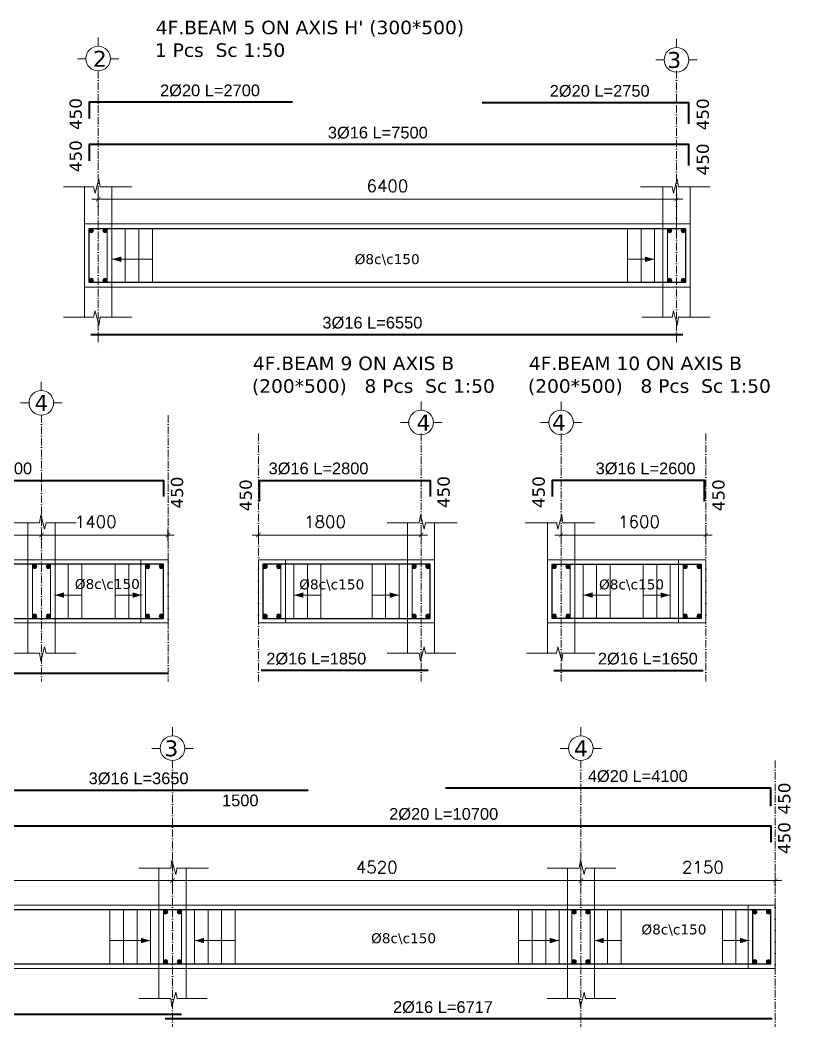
# Model space of a CAD drawing. Header units: inches. Extents: x -17020 to 43805, y -10194 to 123061.
# Drawn here: x 37735 to 38617, y 113878 to 114993 of the extents above; entities that cross this region are included whole.
import ezdxf

# ---------------------------------------------------------------- set-up
doc = ezdxf.new("R2010")
doc.units = ezdxf.units.IN
doc.header["$LTSCALE"] = 0.7
doc.header["$MEASUREMENT"] = 0
doc.linetypes.add('ACAD_ISO10W100', pattern=[18, 12, -3, 0, -3])
doc.layers.get('0').update_dxf_attribs({"lineweight": 13})
doc.layers.get('Defpoints').update_dxf_attribs({"lineweight": 5})
for name, color, linetype, lineweight in [('axis', 254, 'ACAD_ISO10W100', 9), ('BEAM FRAME', 5, 'Continuous', 18), ('COLUMN', 4, 'Continuous', 20), ('elevline', 30, 'Continuous', 20), ('FRAME 070', 5, 'Continuous', 60), ('hatch', 9, 'Continuous', 9), ('renforcment', 141, 'Continuous', 40), ('tex', 3, 'Continuous', 25), ('TEXT', 3, 'Continuous', 25), ('top rein. extension', 50, 'Continuous', 20), ('top renforcment', 7, 'Continuous', 40)]:
    doc.layers.add(name, color=color, linetype=linetype, lineweight=lineweight)
doc.styles.add('100', font='romans.shx', dxfattribs={"height": 13.5})
doc.styles.add('romanc', font='verdana.ttf', dxfattribs={"height": 250})
doc.styles.get("Standard").update_dxf_attribs({"font": 'arial.ttf', "height": 13})
doc.dimstyles.new('100', dxfattribs={"dimtxt": 13.5, "dimasz": 5, "dimexe": 7, "dimexo": 7, "dimgap": 8, "dimtad": 1, "dimdec": 0, "dimlfac": 10, "dimzin": 4, "dimdsep": 46, "dimtxsty": '100', "dimblk": 'ARCHTICK', "dimcen": 0.09, "dimdle": 7, "dimclrd": 1, "dimclre": 8, "dimclrt": 2, "dimadec": 0, "dimazin": 1, "dimtfac": 1, "dimtdec": 0, "dimtix": 1, "dimtofl": 0, "dimtmove": 0, "dimatfit": 3, "dimldrblk": 'ARCHTICK', "dimfxl": 0.18, "dimtolj": 1, "dimtzin": 0, "dimlwd": -1, "dimlwe": -1, "dimarcsym": 0})
doc.dimstyles.get("Standard").update_dxf_attribs({"dimtxt": 13, "dimasz": 5, "dimexe": 0.18, "dimexo": 0.0625, "dimgap": 6, "dimtad": 1, "dimdec": 0, "dimlfac": 10, "dimzin": 0, "dimdsep": 46, "dimtxsty": 'Standard', "dimblk": 'ARCHTICK', "dimcen": 0.09, "dimse1": 1, "dimse2": 1, "dimclrd": 1, "dimclre": 7, "dimclrt": 3, "dimadec": 0, "dimazin": 0, "dimtfac": 1, "dimtdec": 0, "dimtix": 1, "dimtofl": 0, "dimtmove": 0, "dimatfit": 3, "dimldrblk": 'ARCHTICK', "dimfxl": 1, "dimtolj": 1, "dimtzin": 0, "dimarcsym": 0})

# ---------------------------------------------------------------- blocks, each defined once
blk = doc.blocks.new('*D70')
at = {"layer": 'Defpoints', "color": 0, "transparency": 16777216}
for p in [(36986.3, 114855.3, -440.4), (37751.4, 114855.3, 264.3), (37751.4, 114855.3)]:
    blk.add_point(p, dxfattribs=at)
at = {"layer": 'TEXT', "color": 3, "transparency": 16777216, "insert": (37313.9, 114868.3), "char_height": 13, "attachment_point": 5}
blk.add_mtext('\\A1;3%%C16 L=7650', dxfattribs=at)
blk = doc.blocks.new('_ArchTick')
at = {"color": 0, "linetype": 'ByBlock', "lineweight": 0, "const_width": 0.15}
blk.add_lwpolyline([(-0.5, -0.5), (0.5, 0.5)], dxfattribs=at)
blk = doc.blocks.new('*D72')
at = {"layer": 'Defpoints', "color": 0, "transparency": 16777216}
for p in [(37341.8, 114901.5, 136.2), (37751.8, 114901.5, 264.3), (37751.8, 114901.5)]:
    blk.add_point(p, dxfattribs=at)
at = {"layer": 'TEXT', "color": 3, "transparency": 16777216, "insert": (37552.5, 114914.5), "char_height": 13, "attachment_point": 5}
blk.add_mtext('\\A1;2%%C16 L=4100', dxfattribs=at)
blk = doc.blocks.new('*D79')
at = {"color": 8, "transparency": 16777216}
for p, q in [((37821.8, 114776.5), (37821.8, 114801.7)), ((38461.8, 114758.2), (38461.8, 114801.7))]:
    blk.add_line(p, q, dxfattribs=at)
at = {"color": 1, "transparency": 16777216}
blk.add_line((38468.8, 114794.7), (37814.8, 114794.7), dxfattribs=at)
at = {"layer": 'Defpoints', "color": 0, "transparency": 16777216}
for p in [(37821.8, 114794.7), (37821.8, 114769.5), (38461.8, 114751.2)]:
    blk.add_point(p, dxfattribs=at)
at = {"color": 1, "transparency": 16777216, "xscale": 5, "yscale": 5, "zscale": 5, "rotation": 180}
blk.add_blockref('_ArchTick', (37821.8, 114794.7), dxfattribs=at)
at = {"color": 1, "transparency": 16777216, "xscale": 5, "yscale": 5, "zscale": 5}
blk.add_blockref('_ArchTick', (38461.8, 114794.7), dxfattribs=at)
at = {"color": 2, "transparency": 16777216, "insert": (38141.8, 114809.5), "char_height": 13.5, "attachment_point": 5, "style": '100'}
blk.add_mtext('\\A1;6400', dxfattribs=at)
blk = doc.blocks.new('*D80')
at = {"layer": 'Defpoints', "color": 0, "transparency": 16777216}
for p in [(37813.8, 114644.8, -37318.8), (37813.8, 114644.8), (38468.8, 114644.8, -13870.6)]:
    blk.add_point(p, dxfattribs=at)
at = {"layer": 'TEXT', "color": 3, "transparency": 16777216, "insert": (38125.2, 114657.8), "char_height": 13, "attachment_point": 5}
blk.add_mtext('\\A1;3%%C16 L=6550', dxfattribs=at)
blk = doc.blocks.new('*D81')
at = {"layer": 'Defpoints', "color": 0, "transparency": 16777216}
for p in [(37768.4, 114855.3, -440.4), (38518.4, 114855.3, 46.4), (38518.4, 114855.3)]:
    blk.add_point(p, dxfattribs=at)
at = {"layer": 'TEXT', "color": 3, "transparency": 16777216, "insert": (38131.2, 114868.3), "char_height": 13, "attachment_point": 5}
blk.add_mtext('\\A1;3%%C16 L=7500', dxfattribs=at)
blk = doc.blocks.new('*D82')
at = {"layer": 'Defpoints', "color": 0, "transparency": 16777216}
for p in [(38246.8, 114901.5, 136.2), (38521.8, 114901.5, 46.4), (38521.8, 114901.5)]:
    blk.add_point(p, dxfattribs=at)
at = {"layer": 'TEXT', "color": 3, "transparency": 16777216, "insert": (38376.7, 114914.5), "char_height": 13, "attachment_point": 5}
blk.add_mtext('\\A1;2%%C20 L=2750', dxfattribs=at)
blk = doc.blocks.new('*D83')
at = {"layer": 'Defpoints', "color": 0, "transparency": 16777216}
for p in [(37766.8, 114902, -440.4), (38036.8, 114902, -290.9), (38036.8, 114902)]:
    blk.add_point(p, dxfattribs=at)
at = {"layer": 'TEXT', "color": 3, "transparency": 16777216, "insert": (37945.5, 114915), "char_height": 13, "attachment_point": 5}
blk.add_mtext('\\A1;2%%C20 L=2700', dxfattribs=at)
blk = doc.blocks.new('*D104')
at = {"color": 8, "transparency": 16777216}
for p, q in [((37307, 114416.2), (37307, 114429.8)), ((37759, 114416.8), (37759, 114429.8))]:
    blk.add_line(p, q, dxfattribs=at)
at = {"color": 1, "transparency": 16777216}
blk.add_line((37300, 114422.8), (37766, 114422.8), dxfattribs=at)
at = {"layer": 'Defpoints', "color": 0, "transparency": 16777216}
for p in [(37759, 114422.8), (37307, 114409.2), (37759, 114409.8)]:
    blk.add_point(p, dxfattribs=at)
at = {"color": 1, "transparency": 16777216, "xscale": 5, "yscale": 5, "zscale": 5, "rotation": 180}
blk.add_blockref('_ArchTick', (37307, 114422.8), dxfattribs=at)
at = {"color": 1, "transparency": 16777216, "xscale": 5, "yscale": 5, "zscale": 5}
blk.add_blockref('_ArchTick', (37759, 114422.8), dxfattribs=at)
at = {"color": 2, "transparency": 16777216, "insert": (37533, 114437.5), "char_height": 13.5, "attachment_point": 5, "style": '100'}
blk.add_mtext('\\A1;4520', dxfattribs=at)
blk = doc.blocks.new('*D105')
at = {"layer": 'Defpoints', "color": 0, "transparency": 16777216}
for p in [(37475, 114483.4, -157.8), (37475, 114483.4), (37945, 114483.4, -218.5)]:
    blk.add_point(p, dxfattribs=at)
at = {"layer": 'TEXT', "color": 3, "transparency": 16777216, "insert": (37693.4, 114496.4), "char_height": 13, "attachment_point": 5}
blk.add_mtext('\\A1;2%%C16 L=4700', dxfattribs=at)
blk = doc.blocks.new('*D109')
at = {"color": 8, "transparency": 16777216}
for p, q in [((37759, 114416.7), (37759, 114429.8)), ((37899, 114416.5), (37899, 114429.8))]:
    blk.add_line(p, q, dxfattribs=at)
at = {"color": 1, "transparency": 16777216}
blk.add_line((37906, 114422.8), (37752, 114422.8), dxfattribs=at)
at = {"layer": 'Defpoints', "color": 0, "transparency": 16777216}
for p in [(37759, 114422.8), (37759, 114409.7), (37899, 114409.5)]:
    blk.add_point(p, dxfattribs=at)
at = {"color": 1, "transparency": 16777216, "xscale": 5, "yscale": 5, "zscale": 5, "rotation": 180}
blk.add_blockref('_ArchTick', (37759, 114422.8), dxfattribs=at)
at = {"color": 1, "transparency": 16777216, "xscale": 5, "yscale": 5, "zscale": 5}
blk.add_blockref('_ArchTick', (37899, 114422.8), dxfattribs=at)
at = {"color": 2, "transparency": 16777216, "insert": (37819, 114437.5), "char_height": 13.5, "attachment_point": 5, "style": '100'}
blk.add_mtext('\\A1;1400', dxfattribs=at)
blk = doc.blocks.new('*D110')
at = {"layer": 'Defpoints', "color": 0, "transparency": 16777216}
for p in [(37299, 114269.5, -13652.7), (37899, 114269.5, -37100.9), (37899, 114269.5)]:
    blk.add_point(p, dxfattribs=at)
at = {"layer": 'TEXT', "color": 3, "transparency": 16777216, "insert": (37534.6, 114282.5), "char_height": 13, "attachment_point": 5}
blk.add_mtext('\\A1;2%%C16 L=6000', dxfattribs=at)
blk = doc.blocks.new('*D156')
at = {"layer": 'Defpoints', "color": 0, "transparency": 16777216}
for p in [(38326, 114272.8, -37318.8), (38326, 114272.8), (38491.1, 114272.8, -13652.7)]:
    blk.add_point(p, dxfattribs=at)
at = {"layer": 'TEXT', "color": 3, "transparency": 16777216, "insert": (38430, 114285.8), "char_height": 13, "attachment_point": 5}
blk.add_mtext('\\A1;2%%C16 L=1650', dxfattribs=at)
blk = doc.blocks.new('*D157')
at = {"layer": 'Defpoints', "color": 0, "transparency": 16777216}
for p in [(38280.6, 114483.4, -440.4), (38540.7, 114483.4, 264.3), (38540.7, 114483.4)]:
    blk.add_point(p, dxfattribs=at)
at = {"layer": 'TEXT', "color": 3, "transparency": 16777216, "insert": (38427.5, 114496.4), "char_height": 13, "attachment_point": 5}
blk.add_mtext('\\A1;3%%C16 L=2600', dxfattribs=at)
blk = doc.blocks.new('*D158')
at = {"color": 8, "transparency": 16777216}
for p, q in [((38334, 114418.3), (38334, 114429.8)), ((38494.1, 114415.1), (38494.1, 114429.8))]:
    blk.add_line(p, q, dxfattribs=at)
at = {"color": 1, "transparency": 16777216}
blk.add_line((38327, 114422.8), (38501.1, 114422.8), dxfattribs=at)
at = {"layer": 'Defpoints', "color": 0, "transparency": 16777216}
for p in [(38494.1, 114422.8), (38334, 114411.3), (38494.1, 114408.1)]:
    blk.add_point(p, dxfattribs=at)
at = {"color": 1, "transparency": 16777216, "xscale": 5, "yscale": 5, "zscale": 5, "rotation": 180}
blk.add_blockref('_ArchTick', (38334, 114422.8), dxfattribs=at)
at = {"color": 1, "transparency": 16777216, "xscale": 5, "yscale": 5, "zscale": 5}
blk.add_blockref('_ArchTick', (38494.1, 114422.8), dxfattribs=at)
at = {"color": 2, "transparency": 16777216, "insert": (38420.3, 114437.5), "char_height": 13.5, "attachment_point": 5, "style": '100'}
blk.add_mtext('\\A1;1600', dxfattribs=at)
blk = doc.blocks.new('*D159')
at = {"layer": 'Defpoints', "color": 0, "transparency": 16777216}
for p in [(38002, 114272.8, -13652.7), (38187, 114272.8, -37318.8), (38187, 114272.8)]:
    blk.add_point(p, dxfattribs=at)
at = {"layer": 'TEXT', "color": 3, "transparency": 16777216, "insert": (38063.1, 114285.8), "char_height": 13, "attachment_point": 5}
blk.add_mtext('\\A1;2%%C16 L=1850', dxfattribs=at)
blk = doc.blocks.new('*D160')
at = {"layer": 'Defpoints', "color": 0, "transparency": 16777216}
for p in [(37952.4, 114483.4, 264.3), (37952.4, 114483.4), (38232.4, 114483.4, -440.4)]:
    blk.add_point(p, dxfattribs=at)
at = {"layer": 'TEXT', "color": 3, "transparency": 16777216, "insert": (38065.6, 114496.4), "char_height": 13, "attachment_point": 5}
blk.add_mtext('\\A1;3%%C16 L=2800', dxfattribs=at)
blk = doc.blocks.new('*D161')
at = {"color": 8, "transparency": 16777216}
for p, q in [((37999, 114415.1), (37999, 114429.8)), ((38179, 114418.3), (38179, 114429.8))]:
    blk.add_line(p, q, dxfattribs=at)
at = {"color": 1, "transparency": 16777216}
blk.add_line((38186, 114422.8), (37992, 114422.8), dxfattribs=at)
at = {"layer": 'Defpoints', "color": 0, "transparency": 16777216}
for p in [(37999, 114422.8), (37999, 114408.1), (38179, 114411.3)]:
    blk.add_point(p, dxfattribs=at)
at = {"color": 1, "transparency": 16777216, "xscale": 5, "yscale": 5, "zscale": 5, "rotation": 180}
blk.add_blockref('_ArchTick', (37999, 114422.8), dxfattribs=at)
at = {"color": 1, "transparency": 16777216, "xscale": 5, "yscale": 5, "zscale": 5}
blk.add_blockref('_ArchTick', (38179, 114422.8), dxfattribs=at)
at = {"color": 2, "transparency": 16777216, "insert": (38072.8, 114437.5), "char_height": 13.5, "attachment_point": 5, "style": '100'}
blk.add_mtext('\\A1;1800', dxfattribs=at)
blk = doc.blocks.new('*D163')
at = {"color": 1, "transparency": 16777216}
blk.add_line((37897, 114040.2), (38363, 114040.2), dxfattribs=at)
at = {"color": 8, "transparency": 16777216}
for p, q in [((37904, 114033.6), (37904, 114047.2)), ((38356, 114034.2), (38356, 114047.2))]:
    blk.add_line(p, q, dxfattribs=at)
at = {"layer": 'Defpoints', "color": 0, "transparency": 16777216}
for p in [(38356, 114040.2), (37904, 114026.6), (38356, 114027.2)]:
    blk.add_point(p, dxfattribs=at)
at = {"color": 1, "transparency": 16777216, "xscale": 5, "yscale": 5, "zscale": 5, "rotation": 180}
blk.add_blockref('_ArchTick', (37904, 114040.2), dxfattribs=at)
at = {"color": 1, "transparency": 16777216, "xscale": 5, "yscale": 5, "zscale": 5}
blk.add_blockref('_ArchTick', (38356, 114040.2), dxfattribs=at)
at = {"color": 2, "transparency": 16777216, "insert": (38130, 114055), "char_height": 13.5, "attachment_point": 5, "style": '100'}
blk.add_mtext('\\A1;4520', dxfattribs=at)
blk = doc.blocks.new('*D164')
at = {"layer": 'Defpoints', "color": 0, "transparency": 16777216}
for p in [(37547, 114100.8, -157.8), (37547, 114100.8), (38617, 114100.8, -218.5)]:
    blk.add_point(p, dxfattribs=at)
at = {"layer": 'TEXT', "color": 3, "transparency": 16777216, "insert": (38204.1, 114113.8), "char_height": 13, "attachment_point": 5}
blk.add_mtext('\\A1;2%%C20 L=10700', dxfattribs=at)
blk = doc.blocks.new('*D165')
at = {"color": 1, "transparency": 16777216}
blk.add_line((37911, 114040.2), (37257, 114040.2), dxfattribs=at)
at = {"color": 8, "transparency": 16777216}
for p, q in [((37264, 114031.3), (37264, 114047.2)), ((37904, 114033.6), (37904, 114047.2))]:
    blk.add_line(p, q, dxfattribs=at)
at = {"layer": 'Defpoints', "color": 0, "transparency": 16777216}
for p in [(37264, 114040.2), (37264, 114024.3), (37904, 114026.6)]:
    blk.add_point(p, dxfattribs=at)
at = {"color": 1, "transparency": 16777216, "xscale": 5, "yscale": 5, "zscale": 5, "rotation": 180}
blk.add_blockref('_ArchTick', (37264, 114040.2), dxfattribs=at)
at = {"color": 1, "transparency": 16777216, "xscale": 5, "yscale": 5, "zscale": 5}
blk.add_blockref('_ArchTick', (37904, 114040.2), dxfattribs=at)
at = {"color": 2, "transparency": 16777216, "insert": (37584, 114055), "char_height": 13.5, "attachment_point": 5, "style": '100'}
blk.add_mtext('\\A1;6400', dxfattribs=at)
blk = doc.blocks.new('*D168')
at = {"layer": 'Defpoints', "color": 0, "transparency": 16777216}
for p in [(37689, 114140.2, -203.1), (37689, 114140.2), (38054, 114140.2, -189.9)]:
    blk.add_point(p, dxfattribs=at)
at = {"layer": 'TEXT', "color": 3, "transparency": 16777216, "insert": (37866.5, 114153.2), "char_height": 13, "attachment_point": 5}
blk.add_mtext('\\A1;3%%C16 L=3650', dxfattribs=at)
blk = doc.blocks.new('*D169')
at = {"layer": 'Defpoints', "color": 0, "transparency": 16777216}
for p in [(37904, 114138.6), (38054, 114138.6), (38054, 114116.2)]:
    blk.add_point(p, dxfattribs=at)
at = {"layer": 'TEXT', "color": 3, "transparency": 16777216, "insert": (37979, 114128.9), "char_height": 13, "attachment_point": 5}
blk.add_mtext('\\A1;1500', dxfattribs=at)
blk = doc.blocks.new('*D170')
at = {"layer": 'Defpoints', "color": 0, "transparency": 16777216}
for p in [(38206, 114142.7, -209.5), (38616, 114142.7, -218.4), (38616, 114142.7)]:
    blk.add_point(p, dxfattribs=at)
at = {"layer": 'TEXT', "color": 3, "transparency": 16777216, "insert": (38418.9, 114155.7), "char_height": 13, "attachment_point": 5}
blk.add_mtext('\\A1;4%%C20 L=4100', dxfattribs=at)
blk = doc.blocks.new('*D172')
at = {"layer": 'Defpoints', "color": 0, "transparency": 16777216}
for p in [(37254, 113892.1, -13652.7), (37914, 113892.1, -37100.9), (37914, 113892.1)]:
    blk.add_point(p, dxfattribs=at)
at = {"layer": 'TEXT', "color": 3, "transparency": 16777216, "insert": (37601.4, 113905.1), "char_height": 13, "attachment_point": 5}
blk.add_mtext('\\A1;2%%C16 L=6600', dxfattribs=at)
blk = doc.blocks.new('*D173')
at = {"color": 1, "transparency": 16777216}
blk.add_line((38578, 114040.2), (38349, 114040.2), dxfattribs=at)
at = {"color": 8, "transparency": 16777216}
for p, q in [((38356, 114034.1), (38356, 114047.2)), ((38571, 114033.9), (38571, 114047.2))]:
    blk.add_line(p, q, dxfattribs=at)
at = {"layer": 'Defpoints', "color": 0, "transparency": 16777216}
for p in [(38356, 114040.2), (38356, 114027.1), (38571, 114026.9)]:
    blk.add_point(p, dxfattribs=at)
at = {"color": 1, "transparency": 16777216, "xscale": 5, "yscale": 5, "zscale": 5, "rotation": 180}
blk.add_blockref('_ArchTick', (38356, 114040.2), dxfattribs=at)
at = {"color": 1, "transparency": 16777216, "xscale": 5, "yscale": 5, "zscale": 5}
blk.add_blockref('_ArchTick', (38571, 114040.2), dxfattribs=at)
at = {"color": 2, "transparency": 16777216, "insert": (38491, 114055), "char_height": 13.5, "attachment_point": 5, "style": '100'}
blk.add_mtext('\\A1;2150', dxfattribs=at)
blk = doc.blocks.new('*D175')
at = {"layer": 'Defpoints', "color": 0, "transparency": 16777216}
for p in [(37896, 113886.9, -13652.7), (38567.7, 113886.9, -37100.9), (38567.7, 113886.9)]:
    blk.add_point(p, dxfattribs=at)
at = {"layer": 'TEXT', "color": 3, "transparency": 16777216, "insert": (38203.3, 113899.9), "char_height": 13, "attachment_point": 5}
blk.add_mtext('\\A1;2%%C16 L=6717', dxfattribs=at)

msp = doc.modelspace()

# ---------------------------------------------------------------- hatches: boundary and pattern name
at = {"layer": 'elevline'}
for points in [[(37816.51, 114760.05, 1), (37811.75, 114760.05, 1)], [(37827, 114760.05, -1), (37831.75, 114760.05, -1)], [(38456.51, 114760.05, 1), (38451.75, 114760.05, 1)], [(38467, 114760.05, -1), (38471.75, 114760.05, -1)], [(37816.51, 114704.81, -1), (37811.75, 114704.81, -1)], [(37827, 114704.81, 1), (37831.75, 114704.81, 1)], [(38456.51, 114704.81, -1), (38451.75, 114704.81, -1)], [(38467, 114704.81, 1), (38471.75, 114704.81, 1)], [(37753.79, 114388.1, 1), (37749.03, 114388.1, 1)], [(37764.27, 114388.1, -1), (37769.03, 114388.1, -1)], [(37878.79, 114388.1, 1), (37874.03, 114388.1, 1)], [(37889.27, 114388.1, -1), (37894.03, 114388.1, -1)], [(38008.79, 114388.1, 1), (38004.03, 114388.1, 1)], [(38019.27, 114388.1, -1), (38024.03, 114388.1, -1)], [(38173.8, 114388.1, 1), (38169.04, 114388.1, 1)], [(38184.29, 114388.1, -1), (38189.04, 114388.1, -1)], [(38328.8, 114388.1, 1), (38324.04, 114388.1, 1)], [(38339.29, 114388.1, -1), (38344.04, 114388.1, -1)], [(38473.81, 114388.1, 1), (38469.06, 114388.1, 1)], [(38484.3, 114388.1, -1), (38489.06, 114388.1, -1)], [(37753.79, 114332.86, -1), (37749.03, 114332.86, -1)], [(37764.27, 114332.86, 1), (37769.03, 114332.86, 1)], [(37878.79, 114332.86, -1), (37874.03, 114332.86, -1)], [(37889.27, 114332.86, 1), (37894.03, 114332.86, 1)], [(38008.79, 114332.86, -1), (38004.03, 114332.86, -1)], [(38019.27, 114332.86, 1), (38024.03, 114332.86, 1)], [(38173.8, 114332.86, -1), (38169.04, 114332.86, -1)], [(38184.29, 114332.86, 1), (38189.04, 114332.86, 1)], [(38328.8, 114332.86, -1), (38324.04, 114332.86, -1)], [(38339.29, 114332.86, 1), (38344.04, 114332.86, 1)], [(38473.81, 114332.86, -1), (38469.06, 114332.86, -1)], [(38484.3, 114332.86, 1), (38489.06, 114332.86, 1)], [(37898.79, 114005.56, 1), (37894.03, 114005.56, 1)], [(37909.27, 114005.56, -1), (37914.03, 114005.56, -1)], [(38350.79, 114005.56, 1), (38346.03, 114005.56, 1)], [(38361.27, 114005.56, -1), (38366.03, 114005.56, -1)], [(38550.79, 114005.56, 1), (38546.03, 114005.56, 1)], [(38561.27, 114005.56, -1), (38566.03, 114005.56, -1)], [(37898.79, 113950.32, -1), (37894.03, 113950.32, -1)], [(37909.27, 113950.32, 1), (37914.03, 113950.32, 1)], [(38350.79, 113950.32, -1), (38346.03, 113950.32, -1)], [(38361.27, 113950.32, 1), (38366.03, 113950.32, 1)], [(38550.79, 113950.32, -1), (38546.03, 113950.32, -1)], [(38561.27, 113950.32, 1), (38566.03, 113950.32, 1)]]:
    msp.add_hatch(color=256, dxfattribs=at).paths.add_polyline_path(points)

# ---------------------------------------------------------------- linework, layer by layer
at = {"layer": 'axis'}
for p, q in [((37821.75, 114936.83), (37821.75, 114632.69)), ((38461.75, 114936.83), (38461.75, 114632.69)), ((37759.03, 114555.67), (37759.03, 114260.74)), ((37899.03, 114555.67), (37899.03, 114260.74)), ((37999.03, 114535.2), (37999.03, 114260.74)), ((37999.03, 114535.2), (37999.03, 114260.74)), ((38179.04, 114535.2), (38179.04, 114260.74)), ((38334.04, 114535.2), (38334.04, 114260.74)), ((38494.06, 114535.2), (38494.06, 114260.74)), ((38494.06, 114535.2), (38494.06, 114260.74)), ((37904.03, 114173.13), (37904.03, 113878.2)), ((38356.03, 114173.13), (38356.03, 113878.2)), ((38571.03, 114173.13), (38571.03, 113878.2))]:
    msp.add_line(p, q, dxfattribs=at)
at = {"layer": 'BEAM FRAME', "elevation": 217.91}
for points in [[(38476.75, 114697.43), (37806.75, 114697.43), (37806.75, 114767.43), (38476.75, 114767.43)], [(36652.03, 114325.48), (37899.03, 114325.48), (37899.03, 114395.48), (36652.03, 114395.48)], [(37999.03, 114325.48), (38194.04, 114325.48), (38194.04, 114395.48), (37999.03, 114395.48)], [(38494.06, 114325.48), (38319.04, 114325.48), (38319.04, 114395.48), (38494.06, 114395.48)], [(36597.03, 113942.94), (38571.03, 113942.94), (38571.03, 114012.94), (36597.03, 114012.94)]]:
    msp.add_lwpolyline(points, close=True, dxfattribs=at)
at = {"layer": 'COLUMN', "lineweight": 20}
for p, q in [((37806.75, 114808.36, 217.91), (37806.75, 114767.43, 217.91)), ((37836.75, 114808.36, 217.91), (37836.75, 114767.43, 217.91)), ((38446.75, 114808.36, 217.91), (38446.75, 114767.43, 217.91)), ((38476.75, 114808.36, 217.91), (38476.75, 114767.43, 217.91)), ((37806.75, 114664, 217.91), (37806.75, 114697.43, 217.91)), ((37836.75, 114664, 217.91), (37836.75, 114697.43, 217.91)), ((38446.75, 114664, 217.91), (38446.75, 114697.43, 217.91)), ((38476.75, 114664, 217.91), (38476.75, 114697.43, 217.91)), ((37744.03, 114436.41, 217.91), (37744.03, 114395.48, 217.91)), ((37774.03, 114436.41, 217.91), (37774.03, 114395.48, 217.91)), ((38164.04, 114436.41, 217.91), (38164.04, 114395.48, 217.91)), ((38194.04, 114436.41, 217.91), (38194.04, 114395.48, 217.91)), ((38319.04, 114436.41, 217.91), (38319.04, 114395.48, 217.91)), ((38349.04, 114436.41, 217.91), (38349.04, 114395.48, 217.91)), ((37744.03, 114292.05, 217.91), (37744.03, 114325.48, 217.91)), ((37774.03, 114292.05, 217.91), (37774.03, 114325.48, 217.91)), ((38164.04, 114292.05, 217.91), (38164.04, 114325.48, 217.91)), ((38194.04, 114292.05, 217.91), (38194.04, 114325.48, 217.91)), ((38319.04, 114292.05, 217.91), (38319.04, 114325.48, 217.91)), ((38349.04, 114292.05, 217.91), (38349.04, 114325.48, 217.91)), ((37889.03, 114053.87, 217.91), (37889.03, 114012.94, 217.91)), ((37919.03, 114053.87, 217.91), (37919.03, 114012.94, 217.91)), ((38341.03, 114053.87, 217.91), (38341.03, 114012.94, 217.91)), ((38371.03, 114053.87, 217.91), (38371.03, 114012.94, 217.91)), ((37889.03, 113909.51, 217.91), (37889.03, 113942.94, 217.91)), ((37919.03, 113909.51, 217.91), (37919.03, 113942.94, 217.91)), ((38341.03, 113909.51, 217.91), (38341.03, 113942.94, 217.91)), ((38371.03, 113909.51, 217.91), (38371.03, 113942.94, 217.91))]:
    msp.add_line(p, q, dxfattribs=at)
at = {"layer": 'elevline'}
for p, q in [((37851.75, 114702.43), (37851.75, 114762.43)), ((37866.75, 114702.43), (37866.75, 114762.43)), ((37881.75, 114702.43), (37881.75, 114762.43)), ((38407.48, 114702.43), (38407.48, 114762.43)), ((38422.48, 114702.43), (38422.48, 114762.43)), ((38437.44, 114702.43), (38437.44, 114762.43)), ((37748.99, 114330.48), (37748.99, 114390.48)), ((37788.52, 114330.48), (37788.52, 114390.48)), ((37803.52, 114330.48), (37803.52, 114390.48)), ((37840.53, 114330.48), (37840.53, 114390.48)), ((37855.53, 114330.48), (37855.53, 114390.48)), ((37873.99, 114330.48), (37873.99, 114390.48)), ((38038.34, 114330.48), (38038.34, 114390.48)), ((38053.3, 114330.48), (38053.3, 114390.48)), ((38068.3, 114330.48), (38068.3, 114390.48)), ((38124.77, 114330.48), (38124.77, 114390.48)), ((38139.77, 114330.48), (38139.77, 114390.48)), ((38154.73, 114330.48), (38154.73, 114390.48)), ((38358.35, 114330.48), (38358.35, 114390.48)), ((38373.31, 114330.48), (38373.31, 114390.48)), ((38388.31, 114330.48), (38388.31, 114390.48)), ((38424.78, 114330.48), (38424.78, 114390.48)), ((38439.78, 114330.48), (38439.78, 114390.48)), ((38454.74, 114330.48), (38454.74, 114390.48)), ((37834.76, 113947.94), (37834.76, 114007.94)), ((37849.76, 113947.94), (37849.76, 114007.94)), ((37864.76, 113947.94), (37864.76, 114007.94)), ((37879.72, 113947.94), (37879.72, 114007.94)), ((37928.34, 113947.94), (37928.34, 114007.94)), ((37943.3, 113947.94), (37943.3, 114007.94)), ((37958.3, 113947.94), (37958.3, 114007.94)), ((37973.3, 113947.94), (37973.3, 114007.94)), ((38286.96, 113947.94), (38286.96, 114007.94)), ((38301.96, 113947.94), (38301.96, 114007.94)), ((38316.96, 113947.94), (38316.96, 114007.94)), ((38331.92, 113947.94), (38331.92, 114007.94)), ((38345.99, 113947.94), (38345.99, 114007.94)), ((38385.52, 113947.94), (38385.52, 114007.94)), ((38400.52, 113947.94), (38400.52, 114007.94)), ((38512.53, 113947.94), (38512.53, 114007.94)), ((38527.53, 113947.94), (38527.53, 114007.94)), ((38545.99, 113947.94), (38545.99, 114007.94))]:
    msp.add_line(p, q, dxfattribs=at)
for centre in [(37814.13, 114760.05), (37829.38, 114760.05), (38454.13, 114760.05), (38469.38, 114760.05), (37814.13, 114704.81), (37829.38, 114704.81), (38454.13, 114704.81), (38469.38, 114704.81), (37751.41, 114388.1), (37766.65, 114388.1), (37876.41, 114388.1), (37891.65, 114388.1), (38006.41, 114388.1), (38021.65, 114388.1), (38171.42, 114388.1), (38186.66, 114388.1), (38326.42, 114388.1), (38341.66, 114388.1), (38471.43, 114388.1), (38486.68, 114388.1), (37751.41, 114332.86), (37766.65, 114332.86), (37876.41, 114332.86), (37891.65, 114332.86), (38006.41, 114332.86), (38021.65, 114332.86), (38171.42, 114332.86), (38186.66, 114332.86), (38326.42, 114332.86), (38341.66, 114332.86), (38471.43, 114332.86), (38486.68, 114332.86), (37896.41, 114005.56), (37911.65, 114005.56), (38348.41, 114005.56), (38363.65, 114005.56), (38548.41, 114005.56), (38563.65, 114005.56), (37896.41, 113950.32), (37911.65, 113950.32), (38348.41, 113950.32), (38363.65, 113950.32), (38548.41, 113950.32), (38563.65, 113950.32)]:
    msp.add_circle(centre, 2.38, dxfattribs=at)
at = {"layer": 'FRAME 070', "lineweight": 20}
for p, q in [((37822.44, 114817.36, 217.91), (37818.25, 114801.28, 217.91)), ((37823.79, 114808.36, 217.91), (37822.44, 114817.36, 217.91)), ((38462.44, 114817.36, 217.91), (38458.25, 114801.28, 217.91)), ((38463.79, 114808.36, 217.91), (38462.44, 114817.36, 217.91)), ((37816.75, 114808.36, 217.91), (37783.36, 114808.36, 217.91)), ((37818.25, 114801.28, 217.91), (37816.75, 114808.36, 217.91)), ((37859.14, 114808.36, 217.91), (37823.79, 114808.36, 217.91)), ((38457.23, 114808.36, 217.91), (38421.87, 114808.36, 217.91)), ((38458.25, 114801.28, 217.91), (38456.75, 114808.36, 217.91)), ((38499.14, 114808.36, 217.91), (38463.79, 114808.36, 217.91)), ((37816.75, 114664, 217.91), (37783.36, 114664, 217.91)), ((37818.25, 114671.08, 217.91), (37816.75, 114664, 217.91)), ((37822.44, 114655, 217.91), (37818.25, 114671.08, 217.91)), ((37823.79, 114664, 217.91), (37822.44, 114655, 217.91)), ((37859.14, 114664, 217.91), (37823.79, 114664, 217.91)), ((38456.75, 114664, 217.91), (38423.36, 114664, 217.91)), ((38458.25, 114671.08, 217.91), (38456.75, 114664, 217.91)), ((38462.44, 114655, 217.91), (38458.25, 114671.08, 217.91)), ((38463.79, 114664, 217.91), (38462.44, 114655, 217.91)), ((38499.14, 114664, 217.91), (38463.79, 114664, 217.91)), ((37757, 114436.41, 217.91), (37758.35, 114445.41, 217.91)), ((37758.35, 114445.41, 217.91), (37762.53, 114429.33, 217.91)), ((38177.01, 114436.41, 217.91), (38178.36, 114445.41, 217.91)), ((38178.36, 114445.41, 217.91), (38182.54, 114429.33, 217.91)), ((38334.73, 114445.41, 217.91), (38330.54, 114429.33, 217.91)), ((38336.08, 114436.41, 217.91), (38334.73, 114445.41, 217.91)), ((37721.64, 114436.41, 217.91), (37757, 114436.41, 217.91)), ((37762.53, 114429.33, 217.91), (37764.04, 114436.41, 217.91)), ((37764.04, 114436.41, 217.91), (37797.43, 114436.41, 217.91)), ((38141.65, 114436.41, 217.91), (38177.01, 114436.41, 217.91)), ((38182.54, 114429.33, 217.91), (38184.05, 114436.41, 217.91)), ((38183.57, 114436.41, 217.91), (38218.93, 114436.41, 217.91)), ((38329.51, 114436.41, 217.91), (38294.16, 114436.41, 217.91)), ((38330.54, 114429.33, 217.91), (38329.04, 114436.41, 217.91)), ((38371.43, 114436.41, 217.91), (38336.08, 114436.41, 217.91)), ((37758.35, 114283.05, 217.91), (37762.53, 114299.13, 217.91)), ((37762.53, 114299.13, 217.91), (37764.04, 114292.05, 217.91)), ((38178.36, 114283.05, 217.91), (38182.54, 114299.13, 217.91)), ((38182.54, 114299.13, 217.91), (38184.05, 114292.05, 217.91)), ((38330.54, 114299.13, 217.91), (38329.04, 114292.05, 217.91)), ((38334.73, 114283.05, 217.91), (38330.54, 114299.13, 217.91)), ((37721.64, 114292.05, 217.91), (37757, 114292.05, 217.91)), ((37757, 114292.05, 217.91), (37758.35, 114283.05, 217.91)), ((37764.04, 114292.05, 217.91), (37797.43, 114292.05, 217.91)), ((38141.65, 114292.05, 217.91), (38177.01, 114292.05, 217.91)), ((38177.01, 114292.05, 217.91), (38178.36, 114283.05, 217.91)), ((38184.05, 114292.05, 217.91), (38217.44, 114292.05, 217.91)), ((38329.04, 114292.05, 217.91), (38295.65, 114292.05, 217.91)), ((38336.08, 114292.05, 217.91), (38334.73, 114283.05, 217.91)), ((38371.43, 114292.05, 217.91), (38336.08, 114292.05, 217.91)), ((37902, 114053.87, 217.91), (37903.35, 114062.87, 217.91)), ((37903.35, 114062.87, 217.91), (37907.53, 114046.79, 217.91)), ((38354, 114053.87, 217.91), (38355.35, 114062.87, 217.91)), ((38355.35, 114062.87, 217.91), (38359.53, 114046.79, 217.91)), ((37866.64, 114053.87, 217.91), (37902, 114053.87, 217.91)), ((37907.53, 114046.79, 217.91), (37909.04, 114053.87, 217.91)), ((37908.56, 114053.87, 217.91), (37943.92, 114053.87, 217.91)), ((38318.64, 114053.87, 217.91), (38354, 114053.87, 217.91)), ((38359.53, 114046.79, 217.91), (38361.04, 114053.87, 217.91)), ((38361.04, 114053.87, 217.91), (38394.43, 114053.87, 217.91)), ((37903.35, 113900.51, 217.91), (37907.53, 113916.59, 217.91)), ((37907.53, 113916.59, 217.91), (37909.04, 113909.51, 217.91)), ((38355.35, 113900.51, 217.91), (38359.53, 113916.59, 217.91)), ((38359.53, 113916.59, 217.91), (38361.04, 113909.51, 217.91)), ((37866.64, 113909.51, 217.91), (37902, 113909.51, 217.91)), ((37902, 113909.51, 217.91), (37903.35, 113900.51, 217.91)), ((37909.04, 113909.51, 217.91), (37942.43, 113909.51, 217.91)), ((38318.64, 113909.51, 217.91), (38354, 113909.51, 217.91)), ((38354, 113909.51, 217.91), (38355.35, 113900.51, 217.91)), ((38361.04, 113909.51, 217.91), (38394.43, 113909.51, 217.91))]:
    msp.add_line(p, q, dxfattribs=at)
at = {"layer": 'FRAME 070', "lineweight": 15}
for points in [[(37836.75, 114697.43), (37806.75, 114697.43), (37806.75, 114767.43), (37836.75, 114767.43)], [(38476.75, 114697.43), (38446.75, 114697.43), (38446.75, 114767.43), (38476.75, 114767.43)], [(37744.03, 114325.48), (37774.03, 114325.48), (37774.03, 114395.48), (37744.03, 114395.48)], [(37869.03, 114325.48), (37899.03, 114325.48), (37899.03, 114395.48), (37869.03, 114395.48)], [(37999.03, 114325.48), (38029.03, 114325.48), (38029.03, 114395.48), (37999.03, 114395.48)], [(38164.04, 114325.48), (38194.04, 114325.48), (38194.04, 114395.48), (38164.04, 114395.48)], [(38349.04, 114325.48), (38319.04, 114325.48), (38319.04, 114395.48), (38349.04, 114395.48)], [(38494.06, 114325.48), (38464.06, 114325.48), (38464.06, 114395.48), (38494.06, 114395.48)], [(37889.03, 113942.94), (37919.03, 113942.94), (37919.03, 114012.94), (37889.03, 114012.94)], [(38341.03, 113942.94), (38371.03, 113942.94), (38371.03, 114012.94), (38341.03, 114012.94)], [(38541.03, 113942.94), (38571.03, 113942.94), (38571.03, 114012.94), (38541.03, 114012.94)]]:
    msp.add_lwpolyline(points, close=True, dxfattribs=at)
at = {"layer": 'hatch'}
for p, q in [((37821.75, 114973.8), (37821.75, 114964.07)), ((38461.75, 114972.44), (38461.75, 114962.7)), ((37798.83, 114950.32), (37808.57, 114950.32)), ((37844.68, 114950.32), (37834.94, 114950.32)), ((38438.83, 114948.96), (38448.57, 114948.96)), ((38484.68, 114948.96), (38474.94, 114948.96)), ((37758.83, 114592.64), (37758.83, 114582.91)), ((37735.91, 114569.17), (37745.64, 114569.17)), ((37781.75, 114569.17), (37772.02, 114569.17)), ((38179.04, 114570.81), (38179.04, 114561.08)), ((38334.04, 114570.81), (38334.04, 114561.08)), ((38156.12, 114547.33), (38165.85, 114547.33)), ((38201.97, 114547.33), (38192.23, 114547.33)), ((38311.12, 114547.33), (38320.85, 114547.33)), ((38356.97, 114547.33), (38347.23, 114547.33)), ((37904.03, 114210.1), (37904.03, 114200.37)), ((38355.83, 114210.1), (38355.83, 114200.37)), ((37881.11, 114186.63), (37890.84, 114186.63)), ((37926.95, 114186.63), (37917.22, 114186.63)), ((38332.91, 114186.63), (38342.64, 114186.63)), ((38378.75, 114186.63), (38369.02, 114186.63))]:
    msp.add_line(p, q, dxfattribs=at)
for centre in [(37821.75, 114950.45), (38461.75, 114949.08), (37758.83, 114569.29), (38179.04, 114547.46), (38334.04, 114547.46), (37904.03, 114186.75), (38355.83, 114186.75)]:
    msp.add_circle(centre, 13.62, dxfattribs=at)
at = {"layer": 'renforcment', "lineweight": -2, "elevation": 217.91}
for points in [[(38471.75, 114702.43), (37811.75, 114702.43), (37811.75, 114762.43), (38471.75, 114762.43)], [(36657.03, 114330.48), (37894.03, 114330.48), (37894.03, 114390.48), (36657.03, 114390.48)], [(38004.03, 114330.48), (38189.04, 114330.48), (38189.04, 114390.48), (38004.03, 114390.48)], [(38489.06, 114330.48), (38324.04, 114330.48), (38324.04, 114390.48), (38489.06, 114390.48)], [(36602.03, 113947.94), (38566.03, 113947.94), (38566.03, 114007.94), (36602.03, 114007.94)]]:
    msp.add_lwpolyline(points, close=True, dxfattribs=at)
at = {"layer": 'top rein. extension'}
for p, q in [((37836.79, 114728.27), (37881.75, 114728.27)), ((38437.44, 114728.27), (38407.48, 114728.27)), ((37773.57, 114356.32), (37803.52, 114356.32)), ((37870.49, 114356.32), (37840.53, 114356.32)), ((38038.34, 114356.32), (38068.3, 114356.32)), ((38154.73, 114356.32), (38124.77, 114356.32)), ((38358.35, 114356.32), (38388.31, 114356.32)), ((38454.74, 114356.32), (38424.78, 114356.32)), ((37879.72, 113973.78), (37834.76, 113973.78)), ((37928.34, 113973.78), (37973.3, 113973.78)), ((38331.92, 113973.78), (38286.96, 113973.78)), ((38370.57, 113973.78), (38400.52, 113973.78)), ((38542.49, 113973.78), (38512.53, 113973.78))]:
    msp.add_line(p, q, dxfattribs=at)
for points in [[(37847.27, 114731.27), (37837.14, 114728.27), (37847.27, 114725.27)], [(38426.97, 114731.27), (38437.09, 114728.27), (38426.97, 114725.27)], [(37784.04, 114359.32), (37773.91, 114356.32), (37784.04, 114353.32)], [(37860.02, 114359.32), (37870.14, 114356.32), (37860.02, 114353.32)], [(38048.82, 114359.32), (38038.69, 114356.32), (38048.82, 114353.32)], [(38144.26, 114359.32), (38154.38, 114356.32), (38144.26, 114353.32)], [(38368.83, 114359.32), (38358.7, 114356.32), (38368.83, 114353.32)], [(38444.27, 114359.32), (38454.4, 114356.32), (38444.27, 114353.32)], [(37869.25, 113976.78), (37879.37, 113973.78), (37869.25, 113970.78)], [(37938.82, 113976.78), (37928.69, 113973.78), (37938.82, 113970.78)], [(38321.45, 113976.78), (38331.57, 113973.78), (38321.45, 113970.78)], [(38381.04, 113976.78), (38370.91, 113973.78), (38381.04, 113970.78)], [(38532.02, 113976.78), (38542.14, 113973.78), (38532.02, 113970.78)]]:
    msp.add_solid(points, dxfattribs=at)
at = {"layer": 'top renforcment'}
for p, q in [((37813.75, 114644.77, -217.91), (38468.75, 114644.77, -217.91)), ((37899.03, 114269.49), (37299.03, 114269.49)), ((38187.04, 114272.82, -217.91), (38002.03, 114272.82)), ((38326.04, 114272.82, -217.91), (38491.06, 114272.82)), ((37914.03, 113892.06), (37254.03, 113892.06)), ((38567.73, 113886.95), (37896.03, 113886.95))]:
    msp.add_line(p, q, dxfattribs=at)
for points in [[(38036.75, 114902.04), (37811.75, 114902.04), (37811.75, 114884.15)], [(38475.45, 114878.25), (38475.45, 114901.53), (38246.75, 114901.53)], [(38475.45, 114832.03), (38475.45, 114855.3), (37811.75, 114855.3), (37811.75, 114837.41)], [(37475, 114483.35), (37894.03, 114483.35), (37894.03, 114465.46)], [(38000.33, 114460.08), (38000.33, 114483.35), (38189.04, 114483.35), (38189.04, 114465.46)], [(38492.76, 114460.08), (38492.76, 114483.35), (38324.04, 114483.35), (38324.04, 114465.46)], [(37689.03, 114140.2), (38054.03, 114140.2)], [(38566.03, 114122.45), (38566.03, 114142.72), (38206.03, 114142.72)], [(37547, 114100.81), (38566.03, 114100.81), (38566.03, 114082.92)]]:
    msp.add_lwpolyline(points, dxfattribs=at)
at = {"layer": 'top renforcment', "lineweight": 15}
for points in [[(37831.75, 114702.43), (37811.75, 114702.43), (37811.75, 114762.43), (37831.75, 114762.43)], [(38471.75, 114702.43), (38451.75, 114702.43), (38451.75, 114762.43), (38471.75, 114762.43)], [(37749.03, 114330.48), (37769.03, 114330.48), (37769.03, 114390.48), (37749.03, 114390.48)], [(37874.03, 114330.48), (37894.03, 114330.48), (37894.03, 114390.48), (37874.03, 114390.48)], [(38004.03, 114330.48), (38024.03, 114330.48), (38024.03, 114390.48), (38004.03, 114390.48)], [(38169.04, 114330.48), (38189.04, 114330.48), (38189.04, 114390.48), (38169.04, 114390.48)], [(38344.04, 114330.48), (38324.04, 114330.48), (38324.04, 114390.48), (38344.04, 114390.48)], [(38489.06, 114330.48), (38469.06, 114330.48), (38469.06, 114390.48), (38489.06, 114390.48)], [(37894.03, 113947.94), (37914.03, 113947.94), (37914.03, 114007.94), (37894.03, 114007.94)], [(38346.03, 113947.94), (38366.03, 113947.94), (38366.03, 114007.94), (38346.03, 114007.94)], [(38546.03, 113947.94), (38566.03, 113947.94), (38566.03, 114007.94), (38546.03, 114007.94)]]:
    msp.add_lwpolyline(points, close=True, dxfattribs=at)

# ---------------------------------------------------------------- texts
at = {"layer": 'tex', "style": 'romanc'}
for p in [(38105.59, 114722.9, -33436.19), (37795.93, 114363.13, -33436.19), (38044.21, 114362.69, -33436.19), (38376, 114362.69, -33436.19), (38422.9, 113980.59, -33436.19), (38123.75, 113970.87, -33436.19)]:
    msp.add_text('%%C8c\\c150', height=11, dxfattribs=at).set_placement(p)
at = {"layer": 'TEXT', "style": 'romanc'}
for s, height, p in [("4F.BEAM 5 ON AXIS H' (300*500)", 15, (37885.52, 114977.45)), ('1 Pcs  Sc 1:50 ', 15, (37884.5, 114952.35)), ('2', 17.6, (37815.92, 114941.52)), ('3', 17.6, (38451.58, 114940.16)), ('4F.BEAM 9 ON AXIS B ', 15, (37992.98, 114605.5)), ('4F.BEAM 10 ON AXIS B ', 15, (38298.36, 114605.5)), ('(200*500)   8 Pcs  Sc 1:50 ', 15, (37991.96, 114580.4)), ('(200*500)   8 Pcs  Sc 1:50 ', 15, (38297.34, 114580.4)), ('4', 17.6, (37751.23, 114560.37)), ('4', 17.6, (38174.09, 114538.54)), ('4', 17.6, (38323.87, 114538.54)), ('3', 17.6, (37895.09, 114177.83)), ('4', 17.6, (38348.23, 114177.83))]:
    msp.add_text(s, height=height, dxfattribs=at).set_placement(p)
for p in [(37803.58, 114871.44, -73392.95), (38497.54, 114871.08, -72957.14), (37803.58, 114824.71, -73392.95), (38497.54, 114821.15, -72957.14), (37915.71, 114452.18, -73175.05), (38210.72, 114452.75, -73392.95), (38315.87, 114452.75, -73392.95), (37991.75, 114449.2, -72739.24), (38514.84, 114449.2, -72739.24), (38587.71, 114113.39, -73175.05), (38587.71, 114069.64, -73175.05)]:
    msp.add_text('450', height=13.5, rotation=90, dxfattribs=at).set_placement(p)

# ---------------------------------------------------------------- dimensions: what is measured, and where the dimension line sits
for base, p1, p2, picture, middle in [((37821.75, 114794.73), (38461.75, 114751.17), (37821.75, 114769.52), '*D79', (38141.75, 114794.73)), ((37759.03, 114422.78), (37899.03, 114409.45), (37759.03, 114409.66), '*D109', (37819.03, 114422.78)), ((37999.03, 114422.78), (38179.04, 114411.25), (37999.03, 114408.07), '*D161', (38072.78, 114422.78)), ((37264.03, 114040.24), (37904.03, 114026.64), (37264.03, 114024.33), '*D165', (37584.03, 114040.24)), ((38356.03, 114040.24), (38571.03, 114026.91), (38356.03, 114027.13), '*D173', (38491.03, 114040.24))]:
    dim = msp.add_linear_dim(base=base, p1=p1, p2=p2, angle=180, dimstyle='100')
    dim.commit()
    dim.dimension.update_dxf_attribs({"geometry": picture, "text_midpoint": middle, "dimtype": 160})
for base, p1, p2, picture, middle in [((37759.03, 114422.78), (37307.03, 114409.18), (37759.03, 114409.78), '*D104', (37533.03, 114422.78)), ((38494.06, 114422.78), (38334.04, 114411.25), (38494.06, 114408.07), '*D158', (38420.3, 114422.78)), ((38356.03, 114040.24), (37904.03, 114026.64), (38356.03, 114027.24), '*D163', (38130.03, 114040.24))]:
    dim = msp.add_linear_dim(base=base, p1=p1, p2=p2, dimstyle='100')
    dim.commit()
    dim.dimension.update_dxf_attribs({"geometry": picture, "text_midpoint": middle, "dimtype": 160})
at = {"layer": 'TEXT'}
for base, p1, p2, angle, text, picture, middle in [((37751.75, 114901.53), (37341.75, 114901.53, 136.17), (37751.75, 114901.53, 264.29), 0, '2%%C16 L=<>', '*D72', (37552.54, 114901.53)), ((38036.75, 114902.04), (37766.75, 114902.04, -440.37), (38036.75, 114902.04, -290.89), 0, '2%%C20 L=<>', '*D83', (37945.49, 114902.04)), ((38521.75, 114901.53), (38246.75, 114901.53, 136.17), (38521.75, 114901.53, 46.39), 0, '2%%C20 L=<>', '*D82', (38376.69, 114901.53)), ((37751.35, 114855.3), (36986.34, 114855.3, -440.37), (37751.35, 114855.3, 264.29), 0, '3%%C16 L=<>', '*D70', (37313.91, 114855.3)), ((38518.35, 114855.3), (37768.35, 114855.3, -440.37), (38518.35, 114855.3, 46.39), 0, '3%%C16 L=<>', '*D81', (38131.18, 114855.3)), ((37813.75, 114644.77, 12366.96), (38468.75, 114644.77, -1503.63), (37813.75, 114644.77, -24951.83), 180, '3%%C16 L=<>', '*D80', (38125.2, 114644.77, 12366.96)), ((37475, 114483.35), (37945.03, 114483.35, -218.54), (37475, 114483.35, -157.78), 180, '2%%C16 L=<>', '*D105', (37693.44, 114483.35)), ((37952.43, 114483.35), (38232.44, 114483.35, -440.37), (37952.43, 114483.35, 264.29), 180, '3%%C16 L=<>', '*D160', (38065.6, 114483.35)), ((38540.66, 114483.35), (38280.64, 114483.35, -440.37), (38540.66, 114483.35, 264.29), 0, '3%%C16 L=<>', '*D157', (38427.49, 114483.35)), ((37899.03, 114269.49, 12366.96), (37299.03, 114269.49, -1285.72), (37899.03, 114269.49, -24733.92), 0, '2%%C16 L=<>', '*D110', (37534.63, 114269.49, 12366.96)), ((38187.04, 114272.82, 12366.96), (38002.03, 114272.82, -1285.72), (38187.04, 114272.82, -24951.83), 0, '2%%C16 L=<>', '*D159', (38063.06, 114272.82, 12366.96)), ((38326.04, 114272.82, 12366.96), (38491.06, 114272.82, -1285.72), (38326.04, 114272.82, -24951.83), 180, '2%%C16 L=<>', '*D156', (38430.03, 114272.82, 12366.96)), ((38616.03, 114142.72), (38206.03, 114142.72, -209.54), (38616.03, 114142.72, -218.39), 0, '4%%C20 L=<>', '*D170', (38418.89, 114142.72)), ((37689.03, 114140.2), (38054.03, 114140.2, -189.88), (37689.03, 114140.2, -203.15), 180, '3%%C16 L=<>', '*D168', (37866.51, 114140.2)), ((37547, 114100.81), (38617.03, 114100.81, -218.54), (37547, 114100.81, -157.78), 180, '2%%C20 L=<>', '*D164', (38204.15, 114100.81)), ((37914.03, 113892.06, 12366.96), (37254.03, 113892.06, -1285.72), (37914.03, 113892.06, -24733.92), 0, '2%%C16 L=<>', '*D172', (37601.42, 113892.06, 12366.96)), ((38567.73, 113886.95, 12366.96), (37896.03, 113886.95, -1285.72), (38567.73, 113886.95, -24733.92), 0, '2%%C16 L=<>', '*D175', (38203.33, 113886.95, 12366.96))]:
    dim = msp.add_linear_dim(base=base, p1=p1, p2=p2, angle=angle, text=text, dimstyle='Standard', override={"dimsd1": 1, "dimsd2": 1, "dimfxl": 0.1, "dimfxlon": 1}, dxfattribs=at)
    dim.commit()
    dim.dimension.update_dxf_attribs({"geometry": picture, "text_midpoint": middle, "dimtype": 161})
dim = msp.add_linear_dim(base=(38054.03, 114116.24), p1=(37904.03, 114138.63), p2=(38054.03, 114138.63), dimstyle='Standard', override={"dimsd1": 1, "dimsd2": 1, "dimfxl": 0.1, "dimfxlon": 1}, dxfattribs=at)
dim.commit()
dim.dimension.update_dxf_attribs({"geometry": '*D169', "text_midpoint": (37979.03, 114128.88)})

doc.saveas('drawing.dxf')
